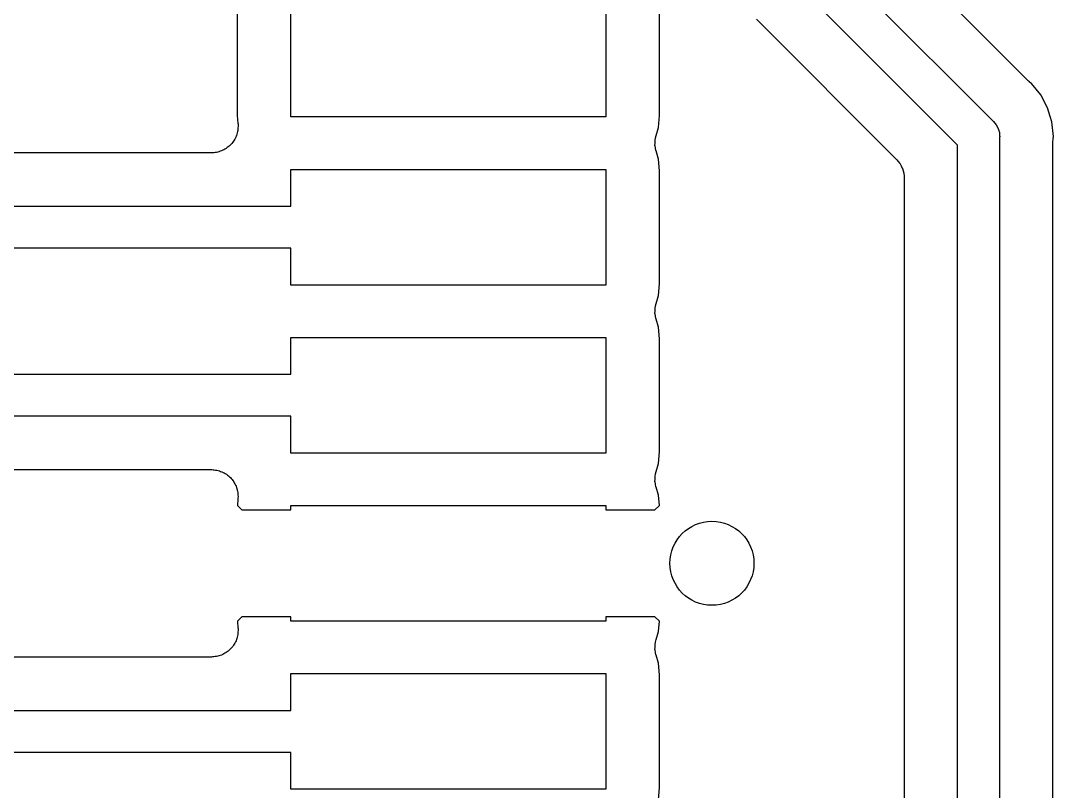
# Model space of a CAD drawing. Extents: x 49 to 143, y -158 to -38.
# Drawn here: x 88.402 to 93.32, y -93.034 to -89.365 of the extents above; entities that cross this region are included whole.
import ezdxf

# ---------------------------------------------------------------- set-up
doc = ezdxf.new("R2010")
doc.units = 0
doc.layers.add('BLACK', color=7, linetype='CONTINUOUS')

msp = doc.modelspace()

# ---------------------------------------------------------------- linework, layer by layer
at = {"layer": 'BLACK', "linetype": 'CONTINUOUS'}
for p, q in [((92.239, -89.0496), (93.0312, -89.8418)), ((93.1976, -89.649), (92.6195, -89.0708)), ((92.864, -89.9574), (92.0718, -89.1652)), ((89.4332, -89.2794), (89.4332, -89.817)), ((89.689, -89.8232), (89.689, -89.2732)), ((91.189, -89.2732), (91.189, -89.8232)), ((91.4448, -89.817), (91.4448, -89.2794)), ((91.9054, -89.358), (92.5728, -90.0254)), ((93.2017, -89.6524), (93.1976, -89.649)), ((93.2055, -89.6562), (93.2017, -89.6524)), ((93.2068, -89.6573), (93.2055, -89.6562)), ((93.2155, -89.6645), (93.2068, -89.6573)), ((93.2598, -89.7184), (93.2155, -89.6645)), ((93.2926, -89.7799), (93.2598, -89.7184)), ((93.3052, -89.8214), (93.2926, -89.7799)), ((89.4332, -89.817), (89.4369, -89.8548)), ((91.189, -89.8232), (89.689, -89.8232)), ((91.4393, -89.873), (91.4448, -89.817)), ((93.0312, -89.8418), (93.0351, -89.8449)), ((93.0351, -89.8449), (93.0475, -89.8602)), ((93.3129, -89.8466), (93.3052, -89.8214)), ((93.3052, -89.8214), (93.3052, -89.8214)), ((93.3197, -89.916), (93.3129, -89.8466)), ((89.4349, -89.8927), (89.4329, -89.8991)), ((89.4355, -89.887), (89.4349, -89.8927)), ((89.4367, -89.8813), (89.4355, -89.887)), ((89.4368, -89.8747), (89.4367, -89.8813)), ((89.4375, -89.8681), (89.4368, -89.8747)), ((89.4369, -89.8548), (89.437, -89.8565)), ((89.437, -89.8565), (89.437, -89.8623)), ((89.437, -89.8623), (89.4375, -89.8681)), ((91.4277, -89.9113), (91.4393, -89.873)), ((93.0475, -89.8602), (93.0568, -89.8775)), ((93.0568, -89.8775), (93.0601, -89.8884)), ((93.0601, -89.8884), (93.0623, -89.8956)), ((93.0623, -89.8956), (93.0626, -89.8964)), ((89.4116, -89.9433), (89.4078, -89.9488)), ((89.4158, -89.9382), (89.4116, -89.9433)), ((89.4185, -89.9331), (89.4158, -89.9382)), ((89.4218, -89.9283), (89.4185, -89.9331)), ((89.4244, -89.9222), (89.4218, -89.9283)), ((89.4276, -89.9164), (89.4244, -89.9222)), ((89.4293, -89.9109), (89.4276, -89.9164)), ((89.4316, -89.9055), (89.4293, -89.9109)), ((89.4329, -89.8991), (89.4316, -89.9055)), ((91.4228, -89.9356), (91.423, -89.9349)), ((91.4228, -89.9473), (91.4228, -89.9356)), ((91.423, -89.9342), (91.4254, -89.9228)), ((91.423, -89.9349), (91.423, -89.9342)), ((91.4254, -89.9228), (91.4277, -89.9113)), ((93.0626, -89.8964), (93.064, -89.9111)), ((93.064, -89.9111), (93.064, -89.9111)), ((93.064, -89.9111), (93.0645, -89.916)), ((93.0645, -89.916), (93.064, -89.9209)), ((93.064, -89.9209), (93.064, -95.9683)), ((93.318, -89.9379), (93.3186, -89.9325)), ((93.318, -89.9396), (93.318, -89.9379)), ((93.318, -95.9496), (93.318, -89.9396)), ((93.3186, -89.9272), (93.3197, -89.916)), ((93.3186, -89.9325), (93.3186, -89.9272)), ((89.3105, -89.9942), (84.0978, -89.9942)), ((89.3163, -89.9936), (89.3105, -89.9942)), ((89.3221, -89.9937), (89.3163, -89.9936)), ((89.3286, -89.9924), (89.3221, -89.9937)), ((89.3352, -89.9918), (89.3286, -89.9924)), ((89.3407, -89.9901), (89.3352, -89.9918)), ((89.3464, -89.989), (89.3407, -89.9901)), ((89.3525, -89.9865), (89.3464, -89.989)), ((89.3589, -89.9846), (89.3525, -89.9865)), ((89.364, -89.9819), (89.3589, -89.9846)), ((89.3694, -89.9797), (89.364, -89.9819)), ((89.3749, -89.9761), (89.3694, -89.9797)), ((89.3808, -89.973), (89.3749, -89.9761)), ((89.3853, -89.9693), (89.3808, -89.973)), ((89.3901, -89.9661), (89.3853, -89.9693)), ((89.3948, -89.9615), (89.3901, -89.9661)), ((89.4, -89.9573), (89.3948, -89.9615)), ((89.4037, -89.9528), (89.4, -89.9573)), ((89.4078, -89.9488), (89.4037, -89.9528)), ((91.4227, -89.959), (91.4228, -89.9473)), ((91.4228, -89.9597), (91.4227, -89.959)), ((91.4228, -89.9604), (91.4228, -89.9597)), ((91.4251, -89.9719), (91.4228, -89.9604)), ((91.4272, -89.9834), (91.4251, -89.9719)), ((91.4276, -89.9847), (91.4272, -89.9834)), ((91.4276, -89.9848), (91.4276, -89.9847)), ((91.4276, -89.9847), (91.4276, -89.9847)), ((91.4277, -89.9851), (91.4276, -89.9848)), ((91.4393, -90.0234), (91.4277, -89.9851)), ((92.864, -95.9318), (92.864, -89.9574)), ((91.4448, -90.0794), (91.4393, -90.0234)), ((92.5728, -90.0254), (92.5731, -90.0257)), ((92.5731, -90.0257), (92.5731, -90.0257)), ((92.5731, -90.0257), (92.5731, -90.0258)), ((92.5731, -90.0258), (92.574, -90.0267)), ((92.574, -90.0267), (92.5814, -90.0359)), ((92.5814, -90.0359), (92.5888, -90.045)), ((89.689, -90.2482), (89.689, -90.0732)), ((89.689, -90.0732), (91.189, -90.0732)), ((91.189, -90.0732), (91.189, -90.6232)), ((91.4448, -90.617), (91.4448, -90.0794)), ((92.5888, -90.045), (92.5891, -90.0455)), ((92.5891, -90.0455), (92.5895, -90.0461)), ((92.5895, -90.0461), (92.5949, -90.0565)), ((92.5949, -90.0565), (92.6004, -90.0668)), ((92.6004, -90.0668), (92.6006, -90.0675)), ((92.6006, -90.0675), (92.6009, -90.0681)), ((92.6009, -90.0681), (92.6042, -90.0793)), ((92.6042, -90.0793), (92.6076, -90.0906)), ((92.6076, -90.0906), (92.6076, -90.0912)), ((92.6076, -90.0912), (92.6078, -90.0919)), ((92.6078, -90.0919), (92.6089, -90.1035)), ((92.6089, -90.1035), (92.61, -90.1152)), ((92.61, -90.1152), (92.61, -95.774)), ((83.8622, -90.2482), (89.689, -90.2482)), ((89.689, -90.4482), (83.8258, -90.4482)), ((89.689, -90.6232), (89.689, -90.4482)), ((91.189, -90.6232), (89.689, -90.6232)), ((91.4393, -90.673), (91.4448, -90.617)), ((91.4277, -90.7113), (91.4393, -90.673)), ((91.423, -90.7342), (91.4254, -90.7227)), ((91.4254, -90.7227), (91.4277, -90.7113)), ((91.4227, -90.759), (91.4228, -90.7472)), ((91.4228, -90.7597), (91.4227, -90.759)), ((91.4228, -90.7356), (91.423, -90.7349)), ((91.4228, -90.7472), (91.4228, -90.7356)), ((91.4228, -90.7604), (91.4228, -90.7597)), ((91.4251, -90.7719), (91.4228, -90.7604)), ((91.423, -90.7349), (91.423, -90.7342)), ((91.4272, -90.7834), (91.4251, -90.7719)), ((91.4276, -90.7847), (91.4272, -90.7834)), ((91.4276, -90.7848), (91.4276, -90.7847)), ((91.4276, -90.7847), (91.4276, -90.7847)), ((91.4277, -90.7851), (91.4276, -90.7848)), ((91.4393, -90.8234), (91.4277, -90.7851)), ((91.4448, -90.8794), (91.4393, -90.8234)), ((89.689, -91.0482), (89.689, -90.8732)), ((89.689, -90.8732), (91.189, -90.8732)), ((91.189, -90.8732), (91.189, -91.4232)), ((91.4448, -91.417), (91.4448, -90.8794)), ((84.9766, -91.0482), (89.689, -91.0482)), ((89.689, -91.2482), (85.0025, -91.2482)), ((89.689, -91.4232), (89.689, -91.2482)), ((91.4393, -91.473), (91.4448, -91.417)), ((91.189, -91.4232), (89.689, -91.4232)), ((85.2289, -91.5022), (89.3105, -91.5022)), ((89.3105, -91.5022), (89.3123, -91.5022)), ((89.3123, -91.5022), (89.318, -91.5029)), ((89.318, -91.5029), (89.3238, -91.5029)), ((89.3238, -91.5029), (89.3303, -91.5042)), ((89.3303, -91.5042), (89.3369, -91.505)), ((89.3369, -91.505), (89.3424, -91.5067)), ((89.3424, -91.5067), (89.3481, -91.5079)), ((89.3481, -91.5079), (89.3542, -91.5105)), ((89.3542, -91.5105), (89.3605, -91.5125)), ((89.3605, -91.5125), (89.3656, -91.5153)), ((89.3656, -91.5153), (89.3709, -91.5175)), ((89.3709, -91.5175), (89.3764, -91.5212)), ((91.4254, -91.5228), (91.4277, -91.5113)), ((91.4277, -91.5113), (91.4393, -91.473)), ((89.3764, -91.5212), (89.3822, -91.5244)), ((89.3822, -91.5244), (89.3867, -91.5281)), ((89.3867, -91.5281), (89.3915, -91.5314)), ((89.3915, -91.5314), (89.3962, -91.5361)), ((89.3962, -91.5361), (89.4012, -91.5403)), ((89.4012, -91.5403), (89.4049, -91.5449)), ((89.4049, -91.5449), (89.4089, -91.549)), ((89.4089, -91.549), (89.4126, -91.5545)), ((89.4126, -91.5545), (89.4168, -91.5597)), ((89.4168, -91.5597), (89.4194, -91.5648)), ((89.4194, -91.5648), (89.4226, -91.5696)), ((91.4227, -91.559), (91.4228, -91.5473)), ((91.4228, -91.5597), (91.4227, -91.559)), ((91.4228, -91.5356), (91.423, -91.5349)), ((91.4228, -91.5473), (91.4228, -91.5356)), ((91.4228, -91.5604), (91.4228, -91.5597)), ((91.4251, -91.5719), (91.4228, -91.5604)), ((91.423, -91.5342), (91.4254, -91.5228)), ((91.423, -91.5349), (91.423, -91.5342)), ((89.4226, -91.5696), (89.4252, -91.5758)), ((89.4252, -91.5758), (89.4282, -91.5816)), ((89.4282, -91.5816), (89.4299, -91.5872)), ((89.4299, -91.5872), (89.4321, -91.5925)), ((89.4321, -91.5925), (89.4334, -91.5991)), ((89.4334, -91.5991), (89.4352, -91.6054)), ((89.4352, -91.6054), (89.4358, -91.6112)), ((89.4358, -91.6112), (89.4369, -91.6169)), ((89.4369, -91.6169), (89.4369, -91.6235)), ((91.4272, -91.5834), (91.4251, -91.5719)), ((91.4276, -91.5847), (91.4272, -91.5834)), ((91.4276, -91.5848), (91.4276, -91.5847)), ((91.4276, -91.5847), (91.4276, -91.5847)), ((91.4277, -91.5851), (91.4276, -91.5848)), ((91.4393, -91.6234), (91.4277, -91.5851)), ((89.4369, -91.6416), (89.4339, -91.6722)), ((89.4369, -91.6235), (89.4375, -91.6301)), ((89.4375, -91.6301), (89.4369, -91.6358)), ((89.4369, -91.6358), (89.4369, -91.6416)), ((91.4441, -91.6722), (91.4393, -91.6234)), ((89.4339, -91.6722), (89.4559, -91.6942)), ((89.4559, -91.6942), (89.689, -91.6942)), ((89.689, -91.6942), (89.689, -91.6732)), ((89.689, -91.6732), (91.189, -91.6732)), ((91.189, -91.6732), (91.189, -91.6942)), ((91.189, -91.6942), (91.4221, -91.6942)), ((91.4221, -91.6942), (91.4441, -91.6722)), ((89.4559, -92.2022), (89.4339, -92.2242)), ((89.689, -92.2022), (89.4559, -92.2022)), ((89.689, -92.2232), (89.689, -92.2022)), ((91.4221, -92.2022), (91.189, -92.2022)), ((91.189, -92.2022), (91.189, -92.2232)), ((91.4441, -92.2242), (91.4221, -92.2022)), ((89.4339, -92.2242), (89.4369, -92.2548)), ((89.4369, -92.2548), (89.437, -92.2565)), ((89.437, -92.2565), (89.437, -92.2623)), ((91.189, -92.2232), (89.689, -92.2232)), ((91.4393, -92.273), (91.4441, -92.2242)), ((89.4316, -92.3055), (89.4293, -92.3109)), ((89.4329, -92.2991), (89.4316, -92.3055)), ((89.4349, -92.2927), (89.4329, -92.2991)), ((89.4355, -92.287), (89.4349, -92.2927)), ((89.4367, -92.2813), (89.4355, -92.287)), ((89.4368, -92.2747), (89.4367, -92.2813)), ((89.4375, -92.2681), (89.4368, -92.2747)), ((89.437, -92.2623), (89.4375, -92.2681)), ((91.4277, -92.3113), (91.4393, -92.273)), ((89.4037, -92.3528), (89.4, -92.3573)), ((89.4078, -92.3488), (89.4037, -92.3528)), ((89.4116, -92.3433), (89.4078, -92.3488)), ((89.4158, -92.3382), (89.4116, -92.3433)), ((89.4185, -92.3331), (89.4158, -92.3382)), ((89.4218, -92.3283), (89.4185, -92.3331)), ((89.4244, -92.3222), (89.4218, -92.3283)), ((89.4276, -92.3164), (89.4244, -92.3222)), ((89.4293, -92.3109), (89.4276, -92.3164)), ((91.4227, -92.359), (91.4228, -92.3473)), ((91.4228, -92.3356), (91.423, -92.3349)), ((91.4228, -92.3473), (91.4228, -92.3356)), ((91.423, -92.3342), (91.4254, -92.3228)), ((91.423, -92.3349), (91.423, -92.3342)), ((91.4254, -92.3228), (91.4277, -92.3113)), ((89.3105, -92.3942), (82.6893, -92.3942)), ((89.3163, -92.3936), (89.3105, -92.3942)), ((89.3221, -92.3937), (89.3163, -92.3936)), ((89.3286, -92.3924), (89.3221, -92.3937)), ((89.3352, -92.3918), (89.3286, -92.3924)), ((89.3407, -92.3901), (89.3352, -92.3918)), ((89.3464, -92.389), (89.3407, -92.3901)), ((89.3525, -92.3865), (89.3464, -92.389)), ((89.3589, -92.3846), (89.3525, -92.3865)), ((89.364, -92.3819), (89.3589, -92.3846)), ((89.3694, -92.3797), (89.364, -92.3819)), ((89.3749, -92.3761), (89.3694, -92.3797)), ((89.3808, -92.373), (89.3749, -92.3761)), ((89.3853, -92.3693), (89.3808, -92.373)), ((89.3901, -92.3661), (89.3853, -92.3693)), ((89.3948, -92.3615), (89.3901, -92.3661)), ((89.4, -92.3573), (89.3948, -92.3615)), ((91.4228, -92.3597), (91.4227, -92.359)), ((91.4228, -92.3604), (91.4228, -92.3597)), ((91.4251, -92.3719), (91.4228, -92.3604)), ((91.4272, -92.3834), (91.4251, -92.3719)), ((91.4276, -92.3847), (91.4272, -92.3834)), ((91.4276, -92.3848), (91.4276, -92.3847)), ((91.4276, -92.3847), (91.4276, -92.3847)), ((91.4277, -92.3851), (91.4276, -92.3848)), ((91.4393, -92.4234), (91.4277, -92.3851)), ((91.4448, -92.4794), (91.4393, -92.4234)), ((89.689, -92.6482), (89.689, -92.4732)), ((89.689, -92.4732), (91.189, -92.4732)), ((91.189, -92.4732), (91.189, -93.0232)), ((91.4448, -93.017), (91.4448, -92.4794)), ((82.4626, -92.6482), (89.689, -92.6482)), ((89.689, -92.8482), (82.4365, -92.8482)), ((89.689, -93.0232), (89.689, -92.8482)), ((91.189, -93.0232), (89.689, -93.0232)), ((91.4393, -93.073), (91.4448, -93.017))]:
    msp.add_line(p, q, dxfattribs=at)
at = {"layer": 'BLACK'}
msp.add_circle((91.694, -91.948), 0.2, dxfattribs=at)

doc.saveas('drawing.dxf')
